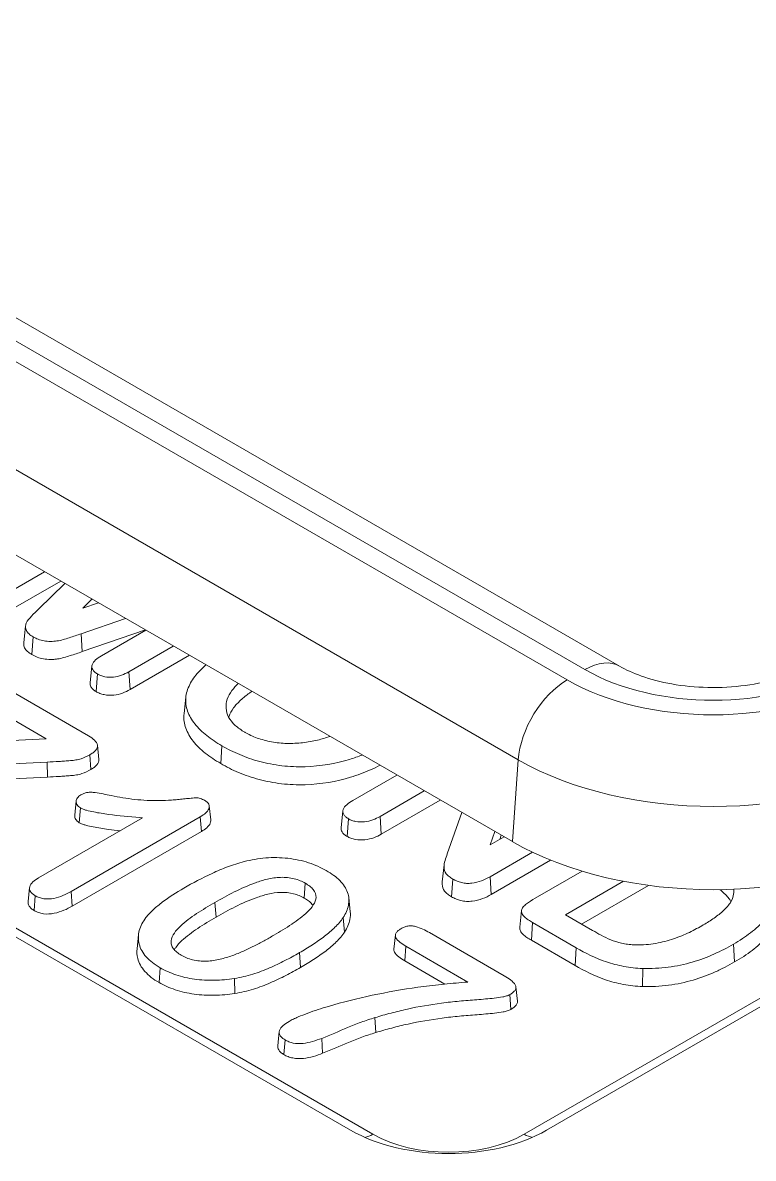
# Model space of a CAD drawing. Header units: millimetres. Extents: x 13 to 608, y 13 to 467.
# Drawn here: x 503.17 to 513.71, y 313.74 to 330.13 of the extents above; entities that cross this region are included whole.
import ezdxf

# ---------------------------------------------------------------- set-up
doc = ezdxf.new("R2010")
doc.units = ezdxf.units.MM
doc.header["$LTSCALE"] = 2.222222
doc.layers.add('Visible (ANSI)', color=7, linetype='Continuous', lineweight=9)
doc.layers.add('Visible Narrow (ANSI)', color=7, linetype='Continuous', lineweight=9)

msp = doc.modelspace()

# ---------------------------------------------------------------- linework, layer by layer
at = {"layer": 'Visible (ANSI)'}
for p, q in [((511.783, 320.841), (443.194, 360.442)), ((510.235, 318.309), (441.645, 357.909)), ((490.931, 323.943), (507.901, 314.145)), ((503.489, 322.203), (502.848, 321.833)), ((503.72, 322.07), (502.867, 321.577)), ((503.401, 321.665), (503.782, 322.034)), ((504.17, 321.81), (504.038, 321.677)), ((504.038, 321.677), (504.268, 321.754)), ((504.657, 321.529), (504.018, 321.309)), ((503.187, 321.179), (503.214, 321.423)), ((504.942, 321.364), (504.031, 321.051)), ((503.324, 321.264), (503.305, 321.009)), ((504.308, 320.99), (504.95, 321.36)), ((505.345, 321.132), (504.703, 320.761)), ((505.576, 320.998), (504.721, 320.505)), ((504.144, 320.601), (504.171, 320.845)), ((504.249, 320.73), (504.231, 320.474)), ((504.703, 320.761), (504.721, 320.505)), ((502.775, 320.613), (504.121, 319.836)), ((503.512, 319.795), (502.435, 320.417)), ((505.5, 320.153), (505.526, 320.397)), ((500.802, 319.658), (503.512, 319.795)), ((504.14, 319.563), (504.156, 319.35)), ((504.25, 319.7), (504.272, 319.497)), ((506.047, 319.692), (506.029, 319.436)), ((503.527, 319.458), (500.983, 319.326)), ((503.529, 319.241), (501.327, 319.127)), ((507.932, 318.903), (508.569, 319.27)), ((508.965, 319.042), (508.327, 318.673)), ((509.196, 318.909), (508.345, 318.418)), ((503.922, 318.693), (503.944, 318.896)), ((504.004, 318.796), (503.989, 318.583)), ((505.863, 318.825), (505.885, 318.622)), ((507.765, 318.51), (507.792, 318.754)), ((503.402, 317.786), (504.902, 318.652)), ((505.734, 318.668), (503.869, 317.591)), ((505.734, 318.668), (505.75, 318.455)), ((507.871, 318.639), (507.853, 318.383)), ((508.327, 318.673), (508.345, 318.418)), ((509.297, 318.135), (509.506, 318.729)), ((505.75, 318.455), (503.885, 317.378)), ((509.981, 318.455), (509.913, 318.261)), ((509.913, 318.261), (510.116, 318.377)), ((510.074, 318.402), (510.053, 318.341)), ((510.525, 318.156), (509.913, 317.803)), ((509.225, 317.729), (509.251, 317.973)), ((510.787, 318.041), (509.931, 317.547)), ((509.378, 317.769), (509.359, 317.513)), ((509.913, 317.803), (509.931, 317.547)), ((510.562, 317.492), (511.24, 317.883)), ((503.249, 317.443), (503.271, 317.646)), ((507.249, 317.708), (507.234, 317.495)), ((511.84, 317.737), (511.002, 317.253)), ((512.199, 317.678), (511.233, 317.12)), ((503.354, 317.528), (503.339, 317.315)), ((503.869, 317.591), (503.885, 317.378)), ((507.875, 317.502), (507.897, 317.298)), ((510.342, 317.073), (510.369, 317.317)), ((507.795, 317.213), (507.815, 317.005)), ((511.157, 316.777), (510.528, 317.14)), ((511.002, 317.253), (511.392, 317.028)), ((504.821, 316.764), (504.843, 316.967)), ((508.526, 316.759), (508.548, 316.962)), ((509.039, 316.996), (510.115, 316.375)), ((508.699, 316.8), (508.684, 316.587)), ((509.594, 316.283), (508.699, 316.8)), ((511.139, 316.522), (510.51, 316.885)), ((513.424, 316.829), (513.442, 316.574)), ((505.155, 316.489), (505.139, 316.276)), ((509.26, 316.254), (508.684, 316.587)), ((510.73, 314.145), (514.972, 316.595)), ((512.115, 316.479), (512.114, 316.218)), ((506.225, 316.334), (506.231, 316.118)), ((510.287, 316.212), (510.308, 316.008)), ((510.199, 316.102), (510.214, 315.889)), ((508.254, 315.769), (508.264, 315.554)), ((506.851, 315.364), (506.873, 315.568)), ((507.486, 315.47), (507.498, 315.255)), ((506.956, 315.449), (506.941, 315.236))]:
    msp.add_line(p, q, dxfattribs=at)
for centre, major_axis, start_param, end_param in [((513.134, 319.983), (-4.1, 0), 0.785398, 2.356194), ((509.315, 314.962), (2, 0), 3.926991, 5.497787)]:
    msp.add_ellipse(centre, major_axis=major_axis, ratio=0.57735, start_param=start_param, end_param=end_param, dxfattribs=at)
for points, knots in [([(503.324, 321.264), (503.301, 321.279), (503.281, 321.292), (503.247, 321.322), (503.234, 321.338), (503.217, 321.373), (503.213, 321.39), (503.213, 321.427), (503.216, 321.444), (503.241, 321.498), (503.269, 321.532), (503.333, 321.598), (503.368, 321.632), (503.401, 321.665)], [0, 0, 0, 0, 0.0000950695, 0.0000950695, 0.0001909287, 0.0001909287, 0.0002867878, 0.0002867878, 0.000382647, 0.000382647, 0.0005743653, 0.0005743653, 0.0007658256, 0.0007658256, 0.0007658256, 0.0007658256]), ([(504.018, 321.309), (503.96, 321.289), (503.902, 321.27), (503.844, 321.251), (503.814, 321.242), (503.784, 321.232), (503.755, 321.224), (503.727, 321.216), (503.697, 321.209), (503.667, 321.205), (503.652, 321.203), (503.636, 321.201), (503.621, 321.2), (503.605, 321.2), (503.588, 321.199), (503.572, 321.199), (503.541, 321.199), (503.51, 321.201), (503.481, 321.206), (503.451, 321.211), (503.423, 321.219), (503.397, 321.229), (503.371, 321.239), (503.348, 321.251), (503.324, 321.264)], [0, 0, 0, 0, 0.0001933312, 0.0001933312, 0.0001933312, 0.0002900031, 0.0002900031, 0.0002900031, 0.000386675, 0.000386675, 0.000386675, 0.000435011, 0.000435011, 0.000435011, 0.0004833469, 0.0004833469, 0.0004833469, 0.0005800188, 0.0005800188, 0.0005800188, 0.0006766907, 0.0006766907, 0.0006766907, 0.0007725686, 0.0007725686, 0.0007725686, 0.0007725686]), ([(503.305, 321.009), (503.282, 321.023), (503.26, 321.037), (503.224, 321.07), (503.209, 321.088), (503.191, 321.125), (503.187, 321.144), (503.187, 321.169), (503.187, 321.174), (503.187, 321.179)], [0, 0, 0, 0, 0.000099807, 0.000099807, 0.000199614, 0.000199614, 0.000299421, 0.000299421, 0.0003258248, 0.0003258248, 0.0003258248, 0.0003258248]), ([(504.031, 321.051), (503.973, 321.031), (503.915, 321.012), (503.827, 320.984), (503.797, 320.974), (503.737, 320.957), (503.706, 320.95), (503.657, 320.943), (503.64, 320.941), (503.606, 320.939), (503.59, 320.939), (503.539, 320.939), (503.505, 320.941), (503.441, 320.952), (503.41, 320.961), (503.354, 320.982), (503.329, 320.995), (503.305, 321.009)], [0, 0, 0, 0, 0.0002016615, 0.0002016615, 0.0003024923, 0.0003024923, 0.0004033231, 0.0004033231, 0.0004537385, 0.0004537385, 0.0005041539, 0.0005041539, 0.0006049846, 0.0006049846, 0.0007058154, 0.0007058154, 0.0008066462, 0.0008066462, 0.0008066462, 0.0008066462]), ([(504.249, 320.73), (504.234, 320.74), (504.22, 320.749), (504.198, 320.769), (504.189, 320.78), (504.169, 320.814), (504.167, 320.839), (504.182, 320.887), (504.2, 320.91), (504.247, 320.952), (504.277, 320.971), (504.308, 320.99)], [0, 0, 0, 0, 0.0000621726, 0.0000621726, 0.0001256051, 0.0001256051, 0.00025247, 0.00025247, 0.0003793349, 0.0003793349, 0.0005058297, 0.0005058297, 0.0005058297, 0.0005058297]), ([(504.703, 320.761), (504.669, 320.742), (504.636, 320.725), (504.562, 320.698), (504.522, 320.687), (504.439, 320.679), (504.395, 320.681), (504.336, 320.694), (504.317, 320.699), (504.282, 320.713), (504.266, 320.721), (504.249, 320.73)], [0, 0, 0, 0, 0.0001291591, 0.0001291591, 0.0002586954, 0.0002586954, 0.0003882318, 0.0003882318, 0.0004529999, 0.0004529999, 0.0005164888, 0.0005164888, 0.0005164888, 0.0005164888]), ([(506.047, 319.692), (506.008, 319.716), (505.969, 319.739), (505.895, 319.788), (505.86, 319.814), (505.761, 319.893), (505.703, 319.949), (505.61, 320.067), (505.574, 320.129), (505.528, 320.256), (505.52, 320.321), (505.53, 320.45), (505.551, 320.514), (505.614, 320.639), (505.657, 320.699), (505.742, 320.792), (505.778, 320.826), (505.816, 320.86)], [0, 0, 0, 0, 0.000166223, 0.000166223, 0.000332989, 0.000332989, 0.000666521, 0.000666521, 0.001000053, 0.001000053, 0.001333585, 0.001333585, 0.001667117, 0.001667117, 0.002000648, 0.002000648, 0.002206075, 0.002206075, 0.002206075, 0.002206075]), ([(511.783, 320.841), (511.869, 320.792), (511.976, 320.742), (512.229, 320.652), (512.377, 320.613), (512.701, 320.555), (512.878, 320.538), (513.238, 320.53), (513.421, 320.54), (513.768, 320.587), (513.932, 320.623), (514.217, 320.712), (514.341, 320.764), (514.456, 320.825), (514.471, 320.833), (514.485, 320.841)], [4.712389, 4.712389, 4.712389, 4.712389, 4.947396, 4.947396, 5.19741, 5.19741, 5.459623, 5.459623, 5.727069, 5.727069, 5.991499, 5.991499, 6.24482, 6.24482, 6.283185, 6.283185, 6.283185, 6.283185]), ([(504.231, 320.474), (504.215, 320.484), (504.2, 320.494), (504.174, 320.517), (504.164, 320.529), (504.147, 320.561), (504.142, 320.581), (504.144, 320.601)], [0, 0, 0, 0, 0.0000686059, 0.0000686059, 0.0001372118, 0.0001372118, 0.0002408784, 0.0002408784, 0.0002408784, 0.0002408784]), ([(506.281, 320.592), (506.247, 320.559), (506.216, 320.525), (506.162, 320.449), (506.138, 320.408), (506.108, 320.322), (506.103, 320.279), (506.109, 320.192), (506.121, 320.148), (506.165, 320.065), (506.198, 320.025), (506.257, 319.969), (506.279, 319.952), (506.327, 319.918), (506.353, 319.902), (506.378, 319.887), (506.378, 319.887), (506.378, 319.887), (506.379, 319.886)], [0.000471306, 0.000471306, 0.000471306, 0.000471306, 0.000669623, 0.000669623, 0.000892657, 0.000892657, 0.001115691, 0.001115691, 0.001338726, 0.001338726, 0.00156176, 0.00156176, 0.001673277, 0.001673277, 0.001784794, 0.001784794, 0.001784794, 0.001785607, 0.001785607, 0.001785607, 0.001785607]), ([(504.721, 320.505), (504.687, 320.486), (504.653, 320.468), (504.574, 320.439), (504.531, 320.428), (504.439, 320.419), (504.391, 320.421), (504.325, 320.435), (504.304, 320.441), (504.265, 320.456), (504.248, 320.465), (504.231, 320.474)], [0, 0, 0, 0, 0.000139025, 0.000139025, 0.00027805, 0.00027805, 0.0004170751, 0.0004170751, 0.0004865876, 0.0004865876, 0.0005561001, 0.0005561001, 0.0005561001, 0.0005561001]), ([(506.478, 320.478), (506.466, 320.47), (506.455, 320.462), (506.398, 320.421), (506.355, 320.387), (506.277, 320.315), (506.243, 320.277), (506.186, 320.199), (506.163, 320.159), (506.147, 320.113), (506.146, 320.108), (506.144, 320.104)], [0.0001651979, 0.0001651979, 0.0001651979, 0.0001651979, 0.0002181466, 0.0002181466, 0.0004362932, 0.0004362932, 0.0006544397, 0.0006544397, 0.0008725863, 0.0008725863, 0.0008966672, 0.0008966672, 0.0008966672, 0.0008966672]), ([(506.029, 319.436), (505.989, 319.46), (505.95, 319.484), (505.875, 319.534), (505.839, 319.559), (505.739, 319.64), (505.68, 319.697), (505.585, 319.817), (505.549, 319.88), (505.502, 320.009), (505.494, 320.075), (505.499, 320.145), (505.5, 320.149), (505.5, 320.153)], [0, 0, 0, 0, 0.00016934, 0.00016934, 0.00033868, 0.00033868, 0.000677359, 0.000677359, 0.001016039, 0.001016039, 0.001354719, 0.001354719, 0.001374621, 0.001374621, 0.001374621, 0.001374621]), ([(504.121, 319.836), (504.154, 319.816), (504.184, 319.796), (504.231, 319.751), (504.247, 319.726), (504.253, 319.675), (504.242, 319.65), (504.212, 319.614), (504.2, 319.603), (504.173, 319.583), (504.157, 319.573), (504.14, 319.563)], [0, 0, 0, 0, 0.0001354466, 0.0001354466, 0.0002712382, 0.0002712382, 0.0004070297, 0.0004070297, 0.0004749254, 0.0004749254, 0.0005421668, 0.0005421668, 0.0005421668, 0.0005421668]), ([(506.379, 319.886), (506.379, 319.886), (506.379, 319.886), (506.379, 319.886), (506.406, 319.872), (506.433, 319.857), (506.492, 319.829), (506.523, 319.816), (506.62, 319.782), (506.689, 319.764), (506.833, 319.737), (506.908, 319.728), (507.06, 319.725), (507.136, 319.729), (507.283, 319.746), (507.355, 319.759), (507.487, 319.789), (507.547, 319.808), (507.604, 319.827)], [0, 0, 0, 0, 0.00000081, 0.00000081, 0.00000081, 0.000112462, 0.000112462, 0.000224115, 0.000224115, 0.00044742, 0.00044742, 0.000670725, 0.000670725, 0.00089403, 0.00089403, 0.001117335, 0.001117335, 0.00131707, 0.00131707, 0.00131707, 0.00131707]), ([(504.14, 319.563), (504.099, 319.541), (504.06, 319.52), (503.99, 319.498), (503.965, 319.492), (503.914, 319.483), (503.887, 319.481), (503.833, 319.476), (503.805, 319.474), (503.75, 319.47), (503.722, 319.468), (503.639, 319.463), (503.583, 319.461), (503.527, 319.458), (503.527, 319.458), (503.527, 319.458), (503.527, 319.458)], [0, 0, 0, 0, 0.0001633286, 0.0001633286, 0.000245332, 0.000245332, 0.0003273353, 0.0003273353, 0.0004093387, 0.0004093387, 0.0004913421, 0.0004913421, 0.0006553488, 0.0006553488, 0.0006553488, 0.0006554992, 0.0006554992, 0.0006554992, 0.0006554992]), ([(508.069, 319.559), (508.01, 319.536), (507.95, 319.515), (507.689, 319.435), (507.469, 319.397), (507.133, 319.387), (507.021, 319.392), (506.802, 319.418), (506.694, 319.438), (506.49, 319.492), (506.394, 319.526), (506.257, 319.584), (506.213, 319.604), (506.129, 319.646), (506.088, 319.669), (506.047, 319.692)], [0.000458416, 0.000458416, 0.000458416, 0.000458416, 0.000668824, 0.000668824, 0.00133803, 0.00133803, 0.001672632, 0.001672632, 0.002007235, 0.002007235, 0.002341838, 0.002341838, 0.002509139, 0.002509139, 0.002675895, 0.002675895, 0.002675895, 0.002675895]), ([(504.272, 319.497), (504.275, 319.469), (504.263, 319.441), (504.231, 319.404), (504.218, 319.392), (504.189, 319.37), (504.172, 319.36), (504.156, 319.35)], [0.00028879, 0.00028879, 0.00028879, 0.00028879, 0.0004314078, 0.0004314078, 0.0005033091, 0.0005033091, 0.0005752104, 0.0005752104, 0.0005752104, 0.0005752104]), ([(508.326, 319.411), (508.281, 319.388), (508.235, 319.365), (508.096, 319.304), (508, 319.268), (507.698, 319.176), (507.474, 319.137), (507.132, 319.127), (507.018, 319.132), (506.794, 319.158), (506.685, 319.179), (506.478, 319.234), (506.38, 319.269), (506.241, 319.327), (506.197, 319.347), (506.111, 319.39), (506.07, 319.413), (506.029, 319.436)], [0.000160534, 0.000160534, 0.000160534, 0.000160534, 0.000339753, 0.000339753, 0.000679506, 0.000679506, 0.001359012, 0.001359012, 0.001698765, 0.001698765, 0.002038518, 0.002038518, 0.002378271, 0.002378271, 0.002548147, 0.002548147, 0.002718023, 0.002718023, 0.002718023, 0.002718023]), ([(504.156, 319.35), (504.115, 319.328), (504.073, 319.306), (503.999, 319.283), (503.973, 319.276), (503.919, 319.267), (503.891, 319.264), (503.836, 319.259), (503.808, 319.257), (503.752, 319.253), (503.725, 319.251), (503.641, 319.246), (503.585, 319.244), (503.529, 319.241)], [0, 0, 0, 0, 0.0001677276, 0.0001677276, 0.0002515914, 0.0002515914, 0.0003354551, 0.0003354551, 0.0004193189, 0.0004193189, 0.0005031827, 0.0005031827, 0.0006709103, 0.0006709103, 0.0006709103, 0.0006709103]), ([(504.004, 318.796), (503.994, 318.803), (503.984, 318.809), (503.968, 318.823), (503.962, 318.831), (503.947, 318.855), (503.943, 318.873), (503.944, 318.908), (503.95, 318.925), (503.968, 318.949), (503.974, 318.957), (503.991, 318.971), (504.001, 318.977), (504.011, 318.984)], [0, 0, 0, 0, 0.0000431469, 0.0000431469, 0.0000877019, 0.0000877019, 0.0001768119, 0.0001768119, 0.0002659218, 0.0002659218, 0.0003104768, 0.0003104768, 0.0003540597, 0.0003540597, 0.0003540597, 0.0003540597]), ([(504.011, 318.984), (504.026, 318.992), (504.04, 318.999), (504.071, 319.011), (504.088, 319.016), (504.123, 319.022), (504.14, 319.022), (504.178, 319.021), (504.197, 319.019), (504.295, 319.005), (504.373, 318.99), (504.45, 318.974), (504.45, 318.974), (504.45, 318.974), (504.45, 318.974)], [0, 0, 0, 0, 0.0000578435, 0.0000578435, 0.0001167059, 0.0001167059, 0.0001755683, 0.0001755683, 0.0002344307, 0.0002344307, 0.0004698802, 0.0004698802, 0.0004698802, 0.0004699587, 0.0004699587, 0.0004699587, 0.0004699587]), ([(504.45, 318.974), (504.45, 318.974), (504.45, 318.974), (504.45, 318.974), (504.505, 318.963), (504.561, 318.952), (504.674, 318.933), (504.732, 318.925), (504.906, 318.906), (505.025, 318.9), (505.202, 318.903), (505.26, 318.906), (505.348, 318.912), (505.378, 318.914), (505.436, 318.92), (505.464, 318.923), (505.521, 318.928), (505.55, 318.931), (505.608, 318.936), (505.637, 318.939), (505.678, 318.941), (505.691, 318.941), (505.713, 318.939), (505.724, 318.936), (505.758, 318.925), (505.778, 318.914), (505.799, 318.903)], [0, 0, 0, 0, 0.000000081, 0.000000081, 0.000000081, 0.000172269, 0.000172269, 0.000344457, 0.000344457, 0.000688833, 0.000688833, 0.000861021, 0.000861021, 0.000947115, 0.000947115, 0.001033209, 0.001033209, 0.001119303, 0.001119303, 0.001205397, 0.001205397, 0.001248444, 0.001248444, 0.001291491, 0.001291491, 0.001376568, 0.001376568, 0.001376568, 0.001376568]), ([(504.902, 318.652), (504.888, 318.654), (504.874, 318.655), (504.859, 318.656), (504.709, 318.669), (504.56, 318.683), (504.34, 318.712), (504.266, 318.723), (504.161, 318.745), (504.126, 318.753), (504.076, 318.766), (504.061, 318.771), (504.032, 318.783), (504.018, 318.789), (504.004, 318.796)], [0, 0, 0, 0, 0.0000429089, 0.0000429089, 0.0000429089, 0.0004926542, 0.0004926542, 0.0007175269, 0.0007175269, 0.0008299633, 0.0008299633, 0.0008861815, 0.0008861815, 0.0009408585, 0.0009408585, 0.0009408585, 0.0009408585]), ([(505.799, 318.903), (505.812, 318.894), (505.825, 318.886), (505.845, 318.868), (505.852, 318.858), (505.861, 318.838), (505.863, 318.826), (505.863, 318.804), (505.861, 318.794), (505.848, 318.761), (505.832, 318.74), (505.789, 318.703), (505.762, 318.686), (505.734, 318.668)], [0, 0, 0, 0, 0.0000566402, 0.0000566402, 0.0001142383, 0.0001142383, 0.0001718363, 0.0001718363, 0.0002294344, 0.0002294344, 0.0003446305, 0.0003446305, 0.0004594425, 0.0004594425, 0.0004594425, 0.0004594425]), ([(507.871, 318.639), (507.856, 318.649), (507.841, 318.658), (507.819, 318.678), (507.81, 318.689), (507.79, 318.724), (507.788, 318.749), (507.804, 318.798), (507.823, 318.821), (507.87, 318.864), (507.9, 318.883), (507.932, 318.903)], [0, 0, 0, 0, 0.000063255, 0.000063255, 0.0001276851, 0.0001276851, 0.0002565454, 0.0002565454, 0.0003854057, 0.0003854057, 0.000513881, 0.000513881, 0.000513881, 0.000513881]), ([(503.989, 318.583), (503.978, 318.59), (503.967, 318.597), (503.949, 318.613), (503.942, 318.621), (503.926, 318.648), (503.921, 318.667), (503.922, 318.689), (503.922, 318.691), (503.922, 318.693)], [0, 0, 0, 0, 0.0000487659, 0.0000487659, 0.0000975318, 0.0000975318, 0.0001950636, 0.0001950636, 0.0002064146, 0.0002064146, 0.0002064146, 0.0002064146]), ([(504.579, 318.466), (504.522, 318.472), (504.465, 318.479), (504.334, 318.496), (504.261, 318.507), (504.153, 318.529), (504.118, 318.537), (504.066, 318.551), (504.049, 318.556), (504.018, 318.569), (504.004, 318.576), (503.989, 318.583)], [0.0002807813, 0.0002807813, 0.0002807813, 0.0002807813, 0.0004553684, 0.0004553684, 0.0006830526, 0.0006830526, 0.0007968947, 0.0007968947, 0.0008538157, 0.0008538157, 0.0009107368, 0.0009107368, 0.0009107368, 0.0009107368]), ([(505.885, 318.622), (505.885, 318.618), (505.885, 318.615), (505.885, 318.599), (505.883, 318.587), (505.868, 318.553), (505.852, 318.53), (505.806, 318.49), (505.778, 318.473), (505.75, 318.455)], [0.0001662235, 0.0001662235, 0.0001662235, 0.0001662235, 0.0001837106, 0.0001837106, 0.0002449474, 0.0002449474, 0.0003674212, 0.0003674212, 0.0004898949, 0.0004898949, 0.0004898949, 0.0004898949]), ([(508.327, 318.673), (508.293, 318.655), (508.26, 318.638), (508.186, 318.61), (508.146, 318.6), (508.062, 318.591), (508.018, 318.593), (507.958, 318.604), (507.939, 318.609), (507.904, 318.622), (507.888, 318.63), (507.871, 318.639)], [0, 0, 0, 0, 0.0001289161, 0.0001289161, 0.0002582443, 0.0002582443, 0.0003875725, 0.0003875725, 0.0004522366, 0.0004522366, 0.0005157178, 0.0005157178, 0.0005157178, 0.0005157178]), ([(507.853, 318.383), (507.837, 318.393), (507.821, 318.403), (507.795, 318.426), (507.785, 318.438), (507.768, 318.47), (507.763, 318.49), (507.765, 318.51)], [0, 0, 0, 0, 0.000069607, 0.000069607, 0.000139214, 0.000139214, 0.0002419557, 0.0002419557, 0.0002419557, 0.0002419557]), ([(508.345, 318.418), (508.311, 318.399), (508.277, 318.381), (508.198, 318.352), (508.154, 318.341), (508.063, 318.331), (508.015, 318.332), (507.948, 318.345), (507.926, 318.35), (507.887, 318.365), (507.87, 318.374), (507.853, 318.383)], [0, 0, 0, 0, 0.0001388227, 0.0001388227, 0.0002776455, 0.0002776455, 0.0004164682, 0.0004164682, 0.0004858796, 0.0004858796, 0.0005552909, 0.0005552909, 0.0005552909, 0.0005552909]), ([(509.378, 317.769), (509.359, 317.781), (509.34, 317.793), (509.307, 317.818), (509.293, 317.832), (509.26, 317.875), (509.252, 317.906), (509.249, 317.971), (509.255, 318.003), (509.274, 318.069), (509.286, 318.102), (509.297, 318.135)], [0, 0, 0, 0, 0.0000826239, 0.0000826239, 0.0001663143, 0.0001663143, 0.000333695, 0.000333695, 0.0005010758, 0.0005010758, 0.0006682496, 0.0006682496, 0.0006682496, 0.0006682496]), ([(505.496, 317.638), (505.627, 317.713), (505.762, 317.785), (505.977, 317.885), (506.051, 317.916), (506.166, 317.96), (506.205, 317.974), (506.285, 317.999), (506.326, 318.01), (506.367, 318.022)], [0, 0, 0, 0, 0.000551656, 0.000551656, 0.000827557, 0.000827557, 0.000965507, 0.000965507, 0.001102825, 0.001102825, 0.001102825, 0.001102825]), ([(506.367, 318.022), (506.418, 318.034), (506.468, 318.045), (506.571, 318.062), (506.624, 318.069), (506.783, 318.082), (506.891, 318.081), (507.05, 318.063), (507.101, 318.055), (507.202, 318.033), (507.25, 318.02), (507.344, 317.989), (507.388, 317.972), (507.473, 317.934), (507.512, 317.913), (507.551, 317.891)], [0, 0, 0, 0, 0.000158722, 0.000158722, 0.000318062, 0.000318062, 0.000636741, 0.000636741, 0.00079608, 0.00079608, 0.000955419, 0.000955419, 0.001114759, 0.001114759, 0.001273674, 0.001273674, 0.001273674, 0.001273674]), ([(503.354, 317.528), (503.34, 317.538), (503.325, 317.547), (503.302, 317.566), (503.292, 317.577), (503.271, 317.611), (503.267, 317.635), (503.28, 317.683), (503.297, 317.706), (503.342, 317.748), (503.371, 317.767), (503.402, 317.786)], [0, 0, 0, 0, 0.0000617848, 0.0000617848, 0.0001246796, 0.0001246796, 0.0002504692, 0.0002504692, 0.0003762588, 0.0003762588, 0.0005017145, 0.0005017145, 0.0005017145, 0.0005017145]), ([(507.249, 317.708), (507.249, 317.708), (507.249, 317.709), (507.249, 317.709), (507.226, 317.721), (507.201, 317.734), (507.147, 317.756), (507.119, 317.766), (507.027, 317.789), (506.959, 317.796), (506.826, 317.792), (506.762, 317.781), (506.642, 317.753), (506.585, 317.735), (506.421, 317.676), (506.321, 317.631), (506.127, 317.535), (506.036, 317.484), (505.945, 317.433), (505.945, 317.433), (505.945, 317.433), (505.945, 317.433)], [0, 0, 0, 0, 0.000000601, 0.000000601, 0.000000601, 0.00009667, 0.00009667, 0.00019274, 0.00019274, 0.000384878, 0.000384878, 0.000577017, 0.000577017, 0.000769155, 0.000769155, 0.001153433, 0.001153433, 0.00153771, 0.00153771, 0.00153771, 0.001537824, 0.001537824, 0.001537824, 0.001537824]), ([(507.551, 317.891), (507.589, 317.869), (507.625, 317.846), (507.691, 317.798), (507.72, 317.773), (507.799, 317.693), (507.838, 317.635), (507.879, 317.515), (507.882, 317.453), (507.864, 317.362), (507.855, 317.331), (507.829, 317.272), (507.812, 317.243), (507.795, 317.213)], [0, 0, 0, 0, 0.000157286, 0.000157286, 0.000314997, 0.000314997, 0.000630418, 0.000630418, 0.00094584, 0.00094584, 0.001103551, 0.001103551, 0.001260714, 0.001260714, 0.001260714, 0.001260714]), ([(509.913, 317.803), (509.873, 317.781), (509.835, 317.761), (509.747, 317.728), (509.699, 317.715), (509.625, 317.707), (509.6, 317.706), (509.551, 317.709), (509.527, 317.713), (509.48, 317.724), (509.457, 317.731), (509.417, 317.748), (509.398, 317.758), (509.378, 317.769)], [0, 0, 0, 0, 0.0001515297, 0.0001515297, 0.0003033518, 0.0003033518, 0.0003792628, 0.0003792628, 0.0004551738, 0.0004551738, 0.0005310848, 0.0005310848, 0.0006059691, 0.0006059691, 0.0006059691, 0.0006059691]), ([(504.949, 317.214), (504.966, 317.234), (504.982, 317.254), (505.019, 317.292), (505.039, 317.311), (505.099, 317.367), (505.144, 317.403), (505.284, 317.509), (505.388, 317.574), (505.496, 317.638)], [0, 0, 0, 0, 0.0001142653, 0.0001142653, 0.0002292433, 0.0002292433, 0.0004591992, 0.0004591992, 0.0009189652, 0.0009189652, 0.0009189652, 0.0009189652]), ([(506.794, 316.958), (506.883, 317.01), (506.97, 317.063), (507.053, 317.118), (507.054, 317.119), (507.055, 317.12), (507.057, 317.121), (507.138, 317.176), (507.215, 317.233), (507.28, 317.295), (507.313, 317.327), (507.342, 317.36), (507.364, 317.395), (507.386, 317.43), (507.402, 317.467), (507.404, 317.505), (507.406, 317.544), (507.392, 317.582), (507.364, 317.617), (507.35, 317.634), (507.333, 317.65), (507.314, 317.666), (507.294, 317.681), (507.272, 317.695), (507.25, 317.708), (507.25, 317.708), (507.249, 317.708), (507.249, 317.708)], [0, 0, 0, 0, 0.000379278, 0.000379278, 0.000379278, 0.000385795, 0.000385795, 0.000385795, 0.000760203, 0.000760203, 0.000760203, 0.000953806, 0.000953806, 0.000953806, 0.001149746, 0.001149746, 0.001149746, 0.001348008, 0.001348008, 0.001348008, 0.001446172, 0.001446172, 0.001446172, 0.001542595, 0.001542595, 0.001542595, 0.00154318, 0.00154318, 0.00154318, 0.00154318]), ([(509.359, 317.513), (509.34, 317.526), (509.32, 317.538), (509.285, 317.565), (509.27, 317.58), (509.235, 317.626), (509.225, 317.66), (509.223, 317.705), (509.224, 317.717), (509.225, 317.729)], [0, 0, 0, 0, 0.000086624, 0.000086624, 0.0001732481, 0.0001732481, 0.0003464961, 0.0003464961, 0.0004079846, 0.0004079846, 0.0004079846, 0.0004079846]), ([(512.969, 317.096), (512.969, 317.096), (512.969, 317.096), (512.969, 317.096), (513.023, 317.127), (513.077, 317.16), (513.176, 317.228), (513.224, 317.264), (513.309, 317.339), (513.347, 317.379), (513.403, 317.464), (513.42, 317.509), (513.431, 317.577), (513.432, 317.599), (513.43, 317.622)], [0, 0, 0, 0, 0.000000298, 0.000000298, 0.000000298, 0.000233665, 0.000233665, 0.000467032, 0.000467032, 0.000700399, 0.000700399, 0.000933766, 0.000933766, 0.001048518, 0.001048518, 0.001048518, 0.001048518]), ([(513.387, 317.441), (513.387, 317.442), (513.387, 317.442), (513.378, 317.464), (513.365, 317.485), (513.332, 317.525), (513.313, 317.544), (513.273, 317.581), (513.252, 317.599), (513.23, 317.616)], [0.0011400067, 0.0011400067, 0.0011400067, 0.0011400067, 0.0011420932, 0.0011420932, 0.0012563025, 0.0012563025, 0.0013705118, 0.0013705118, 0.0014815329, 0.0014815329, 0.0014815329, 0.0014815329]), ([(514.015, 317.598), (514.018, 317.561), (514.02, 317.525), (514.013, 317.454), (514.005, 317.418), (513.98, 317.347), (513.963, 317.312), (513.923, 317.244), (513.898, 317.211), (513.816, 317.113), (513.748, 317.052), (513.597, 316.935), (513.513, 316.882), (513.424, 316.829)], [0, 0, 0, 0, 0.000186071, 0.000186071, 0.000372932, 0.000372932, 0.000559794, 0.000559794, 0.000746655, 0.000746655, 0.001120377, 0.001120377, 0.001493792, 0.001493792, 0.001493792, 0.001493792]), ([(503.339, 317.315), (503.324, 317.325), (503.309, 317.334), (503.283, 317.356), (503.272, 317.368), (503.252, 317.4), (503.247, 317.421), (503.249, 317.443)], [0, 0, 0, 0, 0.0000671837, 0.0000671837, 0.0001343674, 0.0001343674, 0.0002440262, 0.0002440262, 0.0002440262, 0.0002440262]), ([(503.869, 317.591), (503.831, 317.57), (503.794, 317.55), (503.712, 317.515), (503.668, 317.5), (503.574, 317.482), (503.525, 317.478), (503.455, 317.488), (503.432, 317.494), (503.392, 317.509), (503.374, 317.518), (503.354, 317.528)], [0, 0, 0, 0, 0.0001491348, 0.0001491348, 0.0002984935, 0.0002984935, 0.0004478521, 0.0004478521, 0.0005225315, 0.0005225315, 0.0005960821, 0.0005960821, 0.0005960821, 0.0005960821]), ([(505.945, 317.433), (505.945, 317.433), (505.945, 317.433), (505.945, 317.433), (505.854, 317.38), (505.766, 317.326), (505.639, 317.242), (505.598, 317.213), (505.52, 317.154), (505.483, 317.123), (505.414, 317.059), (505.383, 317.026), (505.336, 316.955), (505.318, 316.918), (505.311, 316.86), (505.311, 316.841), (505.322, 316.802), (505.332, 316.783), (505.358, 316.747), (505.375, 316.73), (505.413, 316.699), (505.436, 316.684), (505.458, 316.671), (505.458, 316.671), (505.458, 316.67), (505.458, 316.67)], [0, 0, 0, 0, 0.000000115, 0.000000115, 0.000000115, 0.000392215, 0.000392215, 0.000588265, 0.000588265, 0.000784315, 0.000784315, 0.000980365, 0.000980365, 0.001176416, 0.001176416, 0.001274441, 0.001274441, 0.001372466, 0.001372466, 0.001470491, 0.001470491, 0.001568516, 0.001568516, 0.001568516, 0.001568918, 0.001568918, 0.001568918, 0.001568918]), ([(507.234, 317.495), (507.211, 317.508), (507.188, 317.52), (507.136, 317.541), (507.108, 317.551), (507.022, 317.573), (506.957, 317.579), (506.831, 317.575), (506.769, 317.565), (506.652, 317.537), (506.596, 317.519), (506.434, 317.462), (506.334, 317.417), (506.142, 317.322), (506.051, 317.271), (505.961, 317.22)], [0, 0, 0, 0, 0.00009405, 0.00009405, 0.0001881, 0.0001881, 0.0003762, 0.0003762, 0.0005643, 0.0005643, 0.0007524, 0.0007524, 0.0011286, 0.0011286, 0.001504799, 0.001504799, 0.001504799, 0.001504799]), ([(507.359, 317.386), (507.355, 317.393), (507.35, 317.4), (507.331, 317.424), (507.315, 317.44), (507.277, 317.469), (507.256, 317.482), (507.234, 317.495)], [0.0012810318, 0.0012810318, 0.0012810318, 0.0012810318, 0.0013200708, 0.0013200708, 0.0014143616, 0.0014143616, 0.0015086524, 0.0015086524, 0.0015086524, 0.0015086524]), ([(509.931, 317.547), (509.892, 317.525), (509.851, 317.504), (509.759, 317.469), (509.708, 317.456), (509.628, 317.447), (509.6, 317.446), (509.545, 317.449), (509.519, 317.454), (509.468, 317.466), (509.444, 317.473), (509.4, 317.492), (509.379, 317.503), (509.359, 317.513)], [0, 0, 0, 0, 0.0001619701, 0.0001619701, 0.0003239402, 0.0003239402, 0.0004049252, 0.0004049252, 0.0004859103, 0.0004859103, 0.0005668953, 0.0005668953, 0.0006478804, 0.0006478804, 0.0006478804, 0.0006478804]), ([(510.528, 317.14), (510.506, 317.154), (510.485, 317.166), (510.446, 317.194), (510.428, 317.208), (510.397, 317.238), (510.384, 317.253), (510.369, 317.286), (510.367, 317.303), (510.371, 317.336), (510.379, 317.351), (510.404, 317.382), (510.421, 317.396), (510.476, 317.44), (510.518, 317.466), (510.562, 317.492)], [0, 0, 0, 0, 0.0000889449, 0.0000889449, 0.0001780788, 0.0001780788, 0.0002672127, 0.0002672127, 0.0003563466, 0.0003563466, 0.0004454805, 0.0004454805, 0.0005346144, 0.0005346144, 0.0007126862, 0.0007126862, 0.0007126862, 0.0007126862]), ([(503.885, 317.378), (503.847, 317.357), (503.808, 317.336), (503.724, 317.301), (503.678, 317.285), (503.578, 317.265), (503.524, 317.261), (503.447, 317.272), (503.423, 317.278), (503.378, 317.295), (503.359, 317.305), (503.339, 317.315)], [0, 0, 0, 0, 0.000157566, 0.000157566, 0.0003151319, 0.0003151319, 0.0004726979, 0.0004726979, 0.0005514808, 0.0005514808, 0.0006302638, 0.0006302638, 0.0006302638, 0.0006302638]), ([(507.897, 317.298), (507.901, 317.261), (507.899, 317.224), (507.886, 317.156), (507.876, 317.125), (507.85, 317.064), (507.833, 317.035), (507.815, 317.005)], [0.0007726429, 0.0007726429, 0.0007726429, 0.0007726429, 0.0009639232, 0.0009639232, 0.0011245771, 0.0011245771, 0.001285231, 0.001285231, 0.001285231, 0.001285231]), ([(514.041, 317.354), (514.044, 317.317), (514.046, 317.281), (514.039, 317.207), (514.03, 317.171), (514.005, 317.099), (513.989, 317.063), (513.947, 316.994), (513.922, 316.96), (513.839, 316.86), (513.77, 316.798), (513.618, 316.68), (513.531, 316.626), (513.442, 316.574)], [0, 0, 0, 0, 0.000189564, 0.000189564, 0.000379127, 0.000379127, 0.000568691, 0.000568691, 0.000758254, 0.000758254, 0.001137382, 0.001137382, 0.001516509, 0.001516509, 0.001516509, 0.001516509]), ([(505.155, 316.489), (505.115, 316.513), (505.077, 316.537), (505.01, 316.589), (504.981, 316.617), (504.929, 316.675), (504.907, 316.705), (504.873, 316.767), (504.861, 316.799), (504.836, 316.896), (504.837, 316.962), (504.862, 317.058), (504.875, 317.09), (504.907, 317.153), (504.927, 317.183), (504.949, 317.214)], [0, 0, 0, 0, 0.000168163, 0.000168163, 0.000336713, 0.000336713, 0.000505262, 0.000505262, 0.000673811, 0.000673811, 0.00101091, 0.00101091, 0.00117946, 0.00117946, 0.001347308, 0.001347308, 0.001347308, 0.001347308]), ([(505.961, 317.22), (505.87, 317.167), (505.782, 317.114), (505.656, 317.03), (505.615, 317.001), (505.538, 316.942), (505.501, 316.912), (505.433, 316.849), (505.403, 316.816), (505.372, 316.771), (505.365, 316.759), (505.359, 316.747)], [0, 0, 0, 0, 0.000383705, 0.000383705, 0.000575558, 0.000575558, 0.00076741, 0.00076741, 0.000959263, 0.000959263, 0.001022174, 0.001022174, 0.001022174, 0.001022174]), ([(507.795, 317.213), (507.778, 317.189), (507.761, 317.165), (507.722, 317.118), (507.7, 317.095), (507.631, 317.028), (507.58, 316.985), (507.47, 316.901), (507.412, 316.861), (507.291, 316.782), (507.227, 316.745), (507.163, 316.707)], [0, 0, 0, 0, 0.000135406, 0.000135406, 0.000271369, 0.000271369, 0.000543296, 0.000543296, 0.000815223, 0.000815223, 0.001086963, 0.001086963, 0.001086963, 0.001086963]), ([(505.458, 316.67), (505.459, 316.67), (505.459, 316.67), (505.459, 316.67), (505.482, 316.657), (505.507, 316.644), (505.563, 316.621), (505.592, 316.612), (505.687, 316.588), (505.757, 316.582), (505.893, 316.588), (505.958, 316.599), (506.082, 316.627), (506.141, 316.645), (506.253, 316.686), (506.305, 316.708), (506.409, 316.754), (506.459, 316.778), (506.558, 316.828), (506.606, 316.854), (506.701, 316.905), (506.748, 316.931), (506.794, 316.958)], [0, 0, 0, 0, 0.000000401, 0.000000401, 0.000000401, 0.00009938, 0.00009938, 0.000198359, 0.000198359, 0.000396317, 0.000396317, 0.000594276, 0.000594276, 0.000792234, 0.000792234, 0.000990192, 0.000990192, 0.001188151, 0.001188151, 0.001386109, 0.001386109, 0.001584067, 0.001584067, 0.001584067, 0.001584067]), ([(507.815, 317.005), (507.799, 316.98), (507.781, 316.956), (507.741, 316.908), (507.719, 316.885), (507.65, 316.817), (507.598, 316.773), (507.487, 316.689), (507.428, 316.648), (507.307, 316.57), (507.243, 316.532), (507.179, 316.494)], [0, 0, 0, 0, 0.00013706, 0.00013706, 0.000274121, 0.000274121, 0.000548242, 0.000548242, 0.000822363, 0.000822363, 0.001096484, 0.001096484, 0.001096484, 0.001096484]), ([(508.699, 316.8), (508.668, 316.819), (508.638, 316.837), (508.589, 316.878), (508.567, 316.9), (508.544, 316.946), (508.545, 316.97), (508.566, 317.004), (508.576, 317.015), (508.599, 317.034), (508.614, 317.043), (508.629, 317.053)], [0, 0, 0, 0, 0.0001260625, 0.0001260625, 0.0002523185, 0.0002523185, 0.0003785745, 0.0003785745, 0.0004417026, 0.0004417026, 0.0005039766, 0.0005039766, 0.0005039766, 0.0005039766]), ([(508.629, 317.053), (508.644, 317.061), (508.659, 317.069), (508.691, 317.082), (508.709, 317.088), (508.746, 317.095), (508.764, 317.096), (508.801, 317.093), (508.82, 317.089), (508.875, 317.075), (508.911, 317.061), (508.977, 317.031), (509.008, 317.014), (509.039, 316.996)], [0, 0, 0, 0, 0.0000599843, 0.0000599843, 0.0001208212, 0.0001208212, 0.000181658, 0.000181658, 0.0002424948, 0.0002424948, 0.0003641685, 0.0003641685, 0.0004856674, 0.0004856674, 0.0004856674, 0.0004856674]), ([(510.51, 316.885), (510.488, 316.898), (510.465, 316.911), (510.425, 316.94), (510.407, 316.955), (510.373, 316.986), (510.36, 317.003), (510.344, 317.038), (510.34, 317.055), (510.342, 317.073)], [0, 0, 0, 0, 0.0000943751, 0.0000943751, 0.0001887502, 0.0001887502, 0.0002831254, 0.0002831254, 0.0003732933, 0.0003732933, 0.0003732933, 0.0003732933]), ([(511.392, 317.028), (511.392, 317.028), (511.392, 317.028), (511.392, 317.028), (511.433, 317.004), (511.474, 316.981), (511.56, 316.935), (511.605, 316.912), (511.703, 316.874), (511.755, 316.857), (511.839, 316.838), (511.868, 316.832), (511.927, 316.824), (511.958, 316.822), (511.986, 316.821), (511.987, 316.821), (511.987, 316.821), (511.987, 316.821)], [0, 0, 0, 0, 0.0000000914, 0.0000000914, 0.0000000914, 0.0001778821, 0.0001778821, 0.0003556728, 0.0003556728, 0.0005334634, 0.0005334634, 0.0006223587, 0.0006223587, 0.0007112541, 0.0007112541, 0.0007112541, 0.0007118917, 0.0007118917, 0.0007118917, 0.0007118917]), ([(511.987, 316.821), (511.987, 316.821), (511.987, 316.821), (511.988, 316.821), (512.033, 316.819), (512.081, 316.818), (512.177, 316.823), (512.223, 316.829), (512.36, 316.849), (512.448, 316.871), (512.612, 316.924), (512.689, 316.954), (512.835, 317.021), (512.903, 317.059), (512.969, 317.095), (512.969, 317.096), (512.969, 317.096), (512.969, 317.096)], [0, 0, 0, 0, 0.000000628, 0.000000628, 0.000000628, 0.000140511, 0.000140511, 0.000280394, 0.000280394, 0.000560161, 0.000560161, 0.000839928, 0.000839928, 0.001119694, 0.001119694, 0.001119694, 0.001119991, 0.001119991, 0.001119991, 0.001119991]), ([(512.115, 316.479), (512.068, 316.481), (512.023, 316.484), (511.933, 316.494), (511.888, 316.5), (511.756, 316.525), (511.671, 316.547), (511.431, 316.628), (511.291, 316.702), (511.157, 316.777)], [0, 0, 0, 0, 0.000137773, 0.000137773, 0.000276441, 0.000276441, 0.000553778, 0.000553778, 0.001108308, 0.001108308, 0.001108308, 0.001108308]), ([(513.424, 316.829), (513.379, 316.804), (513.334, 316.779), (513.241, 316.731), (513.193, 316.708), (513.045, 316.642), (512.941, 316.602), (512.72, 316.538), (512.603, 316.513), (512.423, 316.489), (512.361, 316.484), (512.239, 316.478), (512.178, 316.478), (512.115, 316.479)], [0, 0, 0, 0, 0.000184698, 0.000184698, 0.000369704, 0.000369704, 0.000739715, 0.000739715, 0.001109727, 0.001109727, 0.001294733, 0.001294733, 0.001478842, 0.001478842, 0.001478842, 0.001478842]), ([(505.139, 316.276), (505.099, 316.3), (505.06, 316.324), (504.991, 316.378), (504.962, 316.406), (504.909, 316.466), (504.887, 316.496), (504.852, 316.56), (504.84, 316.592), (504.819, 316.671), (504.816, 316.717), (504.821, 316.764)], [0, 0, 0, 0, 0.0001716507, 0.0001716507, 0.0003433013, 0.0003433013, 0.000514952, 0.000514952, 0.0006866027, 0.0006866027, 0.000925453, 0.000925453, 0.000925453, 0.000925453]), ([(507.163, 316.707), (507.094, 316.668), (507.025, 316.629), (506.882, 316.555), (506.808, 316.519), (506.654, 316.453), (506.575, 316.422), (506.447, 316.384), (506.404, 316.372), (506.316, 316.351), (506.271, 316.343), (506.225, 316.334)], [0, 0, 0, 0, 0.000288891, 0.000288891, 0.00057797, 0.00057797, 0.000867048, 0.000867048, 0.001011587, 0.001011587, 0.001155302, 0.001155302, 0.001155302, 0.001155302]), ([(508.684, 316.587), (508.652, 316.606), (508.621, 316.625), (508.57, 316.668), (508.547, 316.691), (508.528, 316.73), (508.525, 316.744), (508.526, 316.759)], [0, 0, 0, 0, 0.0001345941, 0.0001345941, 0.0002691882, 0.0002691882, 0.0003441326, 0.0003441326, 0.0003441326, 0.0003441326]), ([(506.225, 316.334), (506.177, 316.328), (506.13, 316.321), (506.035, 316.312), (505.987, 316.309), (505.842, 316.307), (505.745, 316.312), (505.557, 316.338), (505.467, 316.359), (505.341, 316.401), (505.302, 316.416), (505.225, 316.45), (505.19, 316.469), (505.155, 316.489)], [0, 0, 0, 0, 0.0001426, 0.0001426, 0.000286007, 0.000286007, 0.000572819, 0.000572819, 0.000859631, 0.000859631, 0.001003037, 0.001003037, 0.001146061, 0.001146061, 0.001146061, 0.001146061]), ([(507.179, 316.494), (507.11, 316.455), (507.04, 316.416), (506.896, 316.341), (506.821, 316.305), (506.667, 316.238), (506.586, 316.207), (506.457, 316.168), (506.413, 316.156), (506.323, 316.135), (506.277, 316.127), (506.231, 316.118)], [0, 0, 0, 0, 0.00029166, 0.00029166, 0.000583321, 0.000583321, 0.000874981, 0.000874981, 0.001020811, 0.001020811, 0.001166642, 0.001166642, 0.001166642, 0.001166642]), ([(512.114, 316.218), (512.066, 316.221), (512.02, 316.224), (511.927, 316.234), (511.881, 316.241), (511.746, 316.266), (511.66, 316.289), (511.415, 316.371), (511.273, 316.446), (511.139, 316.522)], [0, 0, 0, 0, 0.000140963, 0.000140963, 0.000281925, 0.000281925, 0.000563851, 0.000563851, 0.001127702, 0.001127702, 0.001127702, 0.001127702]), ([(513.442, 316.574), (513.397, 316.548), (513.352, 316.523), (513.258, 316.475), (513.21, 316.451), (513.06, 316.385), (512.955, 316.345), (512.731, 316.279), (512.611, 316.253), (512.427, 316.229), (512.365, 316.224), (512.239, 316.217), (512.176, 316.218), (512.114, 316.218)], [0, 0, 0, 0, 0.00018766, 0.00018766, 0.000375321, 0.000375321, 0.000750642, 0.000750642, 0.001125963, 0.001125963, 0.001313623, 0.001313623, 0.001501284, 0.001501284, 0.001501284, 0.001501284]), ([(507.014, 315.716), (507.035, 315.727), (507.055, 315.738), (507.098, 315.759), (507.121, 315.769), (507.19, 315.798), (507.237, 315.817), (507.382, 315.87), (507.482, 315.902), (507.789, 315.992), (507.999, 316.046), (508.431, 316.137), (508.65, 316.176), (508.985, 316.224), (509.097, 316.237), (509.323, 316.261), (509.437, 316.27), (509.551, 316.279), (509.565, 316.281), (509.58, 316.282), (509.594, 316.283)], [0, 0, 0, 0, 0.00008506, 0.00008506, 0.000170855, 0.000170855, 0.000342446, 0.000342446, 0.000685628, 0.000685628, 0.001371992, 0.001371992, 0.002058355, 0.002058355, 0.002401537, 0.002401537, 0.002744719, 0.002744719, 0.002744719, 0.002788403, 0.002788403, 0.002788403, 0.002788403]), ([(510.115, 316.375), (510.149, 316.355), (510.182, 316.335), (510.239, 316.291), (510.263, 316.267), (510.283, 316.23), (510.287, 316.217), (510.287, 316.192), (510.283, 316.179), (510.268, 316.155), (510.257, 316.143), (510.231, 316.122), (510.215, 316.112), (510.199, 316.102)], [0, 0, 0, 0, 0.0001384699, 0.0001384699, 0.0002771321, 0.0002771321, 0.0003464632, 0.0003464632, 0.0004157943, 0.0004157943, 0.0004851254, 0.0004851254, 0.0005529789, 0.0005529789, 0.0005529789, 0.0005529789]), ([(506.231, 316.118), (506.183, 316.111), (506.135, 316.105), (506.038, 316.095), (505.989, 316.093), (505.841, 316.09), (505.742, 316.096), (505.55, 316.122), (505.458, 316.143), (505.33, 316.186), (505.289, 316.202), (505.211, 316.237), (505.174, 316.256), (505.139, 316.276)], [0, 0, 0, 0, 0.000146116, 0.000146116, 0.000292231, 0.000292231, 0.000584462, 0.000584462, 0.000876694, 0.000876694, 0.001022809, 0.001022809, 0.001168925, 0.001168925, 0.001168925, 0.001168925]), ([(510.199, 316.102), (510.183, 316.094), (510.168, 316.087), (510.134, 316.077), (510.115, 316.072), (510.057, 316.06), (510.017, 316.055), (509.892, 316.042), (509.807, 316.035), (509.68, 316.025), (509.638, 316.021), (509.554, 316.014), (509.511, 316.011), (509.384, 316), (509.299, 315.99), (509.048, 315.956), (508.883, 315.929), (508.642, 315.875), (508.563, 315.856), (508.407, 315.814), (508.33, 315.792), (508.255, 315.769), (508.254, 315.769), (508.254, 315.769), (508.254, 315.769)], [0, 0, 0, 0, 0.000062067, 0.000062067, 0.000125665, 0.000125665, 0.000252861, 0.000252861, 0.000507253, 0.000507253, 0.000634449, 0.000634449, 0.000761645, 0.000761645, 0.001016037, 0.001016037, 0.001524822, 0.001524822, 0.001779214, 0.001779214, 0.002033606, 0.002033606, 0.002033606, 0.002033884, 0.002033884, 0.002033884, 0.002033884]), ([(510.308, 316.008), (510.309, 316.006), (510.309, 316.003), (510.309, 315.986), (510.304, 315.972), (510.287, 315.945), (510.276, 315.932), (510.247, 315.909), (510.231, 315.899), (510.214, 315.889)], [0.0003530919, 0.0003530919, 0.0003530919, 0.0003530919, 0.0003673856, 0.0003673856, 0.0004408627, 0.0004408627, 0.0005143398, 0.0005143398, 0.0005878169, 0.0005878169, 0.0005878169, 0.0005878169]), ([(510.214, 315.889), (510.197, 315.881), (510.181, 315.873), (510.143, 315.861), (510.124, 315.856), (510.063, 315.844), (510.021, 315.839), (509.895, 315.825), (509.81, 315.819), (509.684, 315.808), (509.641, 315.804), (509.557, 315.798), (509.514, 315.795), (509.388, 315.783), (509.304, 315.774), (509.054, 315.74), (508.89, 315.713), (508.651, 315.659), (508.572, 315.64), (508.417, 315.599), (508.341, 315.577), (508.264, 315.554)], [0, 0, 0, 0, 0.000063563, 0.000063563, 0.000127127, 0.000127127, 0.000254254, 0.000254254, 0.000508507, 0.000508507, 0.000635634, 0.000635634, 0.000762761, 0.000762761, 0.001017015, 0.001017015, 0.001525522, 0.001525522, 0.001779776, 0.001779776, 0.002034029, 0.002034029, 0.002034029, 0.002034029]), ([(506.956, 315.449), (506.94, 315.459), (506.926, 315.468), (506.902, 315.488), (506.893, 315.5), (506.872, 315.535), (506.869, 315.561), (506.885, 315.61), (506.904, 315.634), (506.952, 315.677), (506.982, 315.696), (507.014, 315.716)], [0, 0, 0, 0, 0.0000644255, 0.0000644255, 0.0001297285, 0.0001297285, 0.0002603344, 0.0002603344, 0.0003909403, 0.0003909403, 0.0005208601, 0.0005208601, 0.0005208601, 0.0005208601]), ([(508.254, 315.769), (508.254, 315.769), (508.254, 315.769), (508.254, 315.769), (508.186, 315.748), (508.119, 315.726), (507.986, 315.679), (507.922, 315.653), (507.734, 315.574), (507.614, 315.519), (507.486, 315.47)], [0, 0, 0, 0, 0.0000002798, 0.0000002798, 0.0000002798, 0.0002320643, 0.0002320643, 0.0004638489, 0.0004638489, 0.00092715, 0.00092715, 0.00092715, 0.00092715]), ([(507.486, 315.47), (507.401, 315.439), (507.311, 315.407), (507.169, 315.392), (507.12, 315.394), (507.053, 315.407), (507.032, 315.414), (506.993, 315.429), (506.975, 315.439), (506.956, 315.449)], [0, 0, 0, 0, 0.0002912914, 0.0002912914, 0.0004370659, 0.0004370659, 0.0005099531, 0.0005099531, 0.0005819475, 0.0005819475, 0.0005819475, 0.0005819475]), ([(508.264, 315.554), (508.197, 315.533), (508.129, 315.511), (507.998, 315.464), (507.935, 315.439), (507.748, 315.36), (507.627, 315.305), (507.498, 315.255)], [0, 0, 0, 0, 0.0002312915, 0.0002312915, 0.0004625829, 0.0004625829, 0.0009251659, 0.0009251659, 0.0009251659, 0.0009251659]), ([(506.941, 315.236), (506.925, 315.246), (506.909, 315.256), (506.883, 315.278), (506.872, 315.291), (506.854, 315.323), (506.849, 315.344), (506.851, 315.364)], [0, 0, 0, 0, 0.0000695879, 0.0000695879, 0.0001391758, 0.0001391758, 0.0002450062, 0.0002450062, 0.0002450062, 0.0002450062]), ([(507.498, 315.255), (507.413, 315.224), (507.322, 315.191), (507.17, 315.175), (507.117, 315.177), (507.044, 315.192), (507.021, 315.199), (506.978, 315.215), (506.959, 315.225), (506.941, 315.236)], [0, 0, 0, 0, 0.0003060285, 0.0003060285, 0.0004590427, 0.0004590427, 0.0005355499, 0.0005355499, 0.000612057, 0.000612057, 0.000612057, 0.000612057])]:
    msp.add_open_spline(points, degree=3, knots=knots, dxfattribs=at)
at = {"layer": 'Visible Narrow (ANSI)'}
for p, q in [((511.283, 320.792), (442.694, 360.392)), ((442.436, 360.243), (511.025, 320.643)), ((510.32, 319.491), (441.731, 359.091)), ((491.255, 323.885), (508.225, 314.087)), ((504.018, 321.309), (504.031, 321.051)), ((503.527, 319.458), (503.529, 319.241)), ((510.32, 319.491), (510.235, 318.309)), ((505.945, 317.433), (505.961, 317.22)), ((510.528, 317.14), (510.51, 316.885)), ((511.157, 316.777), (511.139, 316.522)), ((507.163, 316.707), (507.179, 316.494)), ((510.406, 314.087), (514.648, 316.537))]:
    msp.add_line(p, q, dxfattribs=at)
for centre, major_axis, start_param, end_param in [((511.283, 319.975), (0.5, 0.866), 0, 0.785398), ((513.134, 321.861), (-2.618, 0), 0.785398, 2.356194), ((511.025, 319.826), (-0.5, -0.866), 3.926991, 5.410521), ((513.134, 321.861), (2.982, 0), 3.926991, 5.497787), ((513.134, 321.115), (-3.979, 0), 0.785398, 2.356194), ((508.225, 314.495), (-0.25, -0.433), 0.439537, 0.785398), ((509.315, 314.717), (1.542, 0), 3.926991, 5.497787), ((510.406, 314.495), (0.25, -0.433), 5.497787, 5.843648)]:
    msp.add_ellipse(centre, major_axis=major_axis, ratio=0.57735, start_param=start_param, end_param=end_param, dxfattribs=at)

doc.saveas('drawing.dxf')
